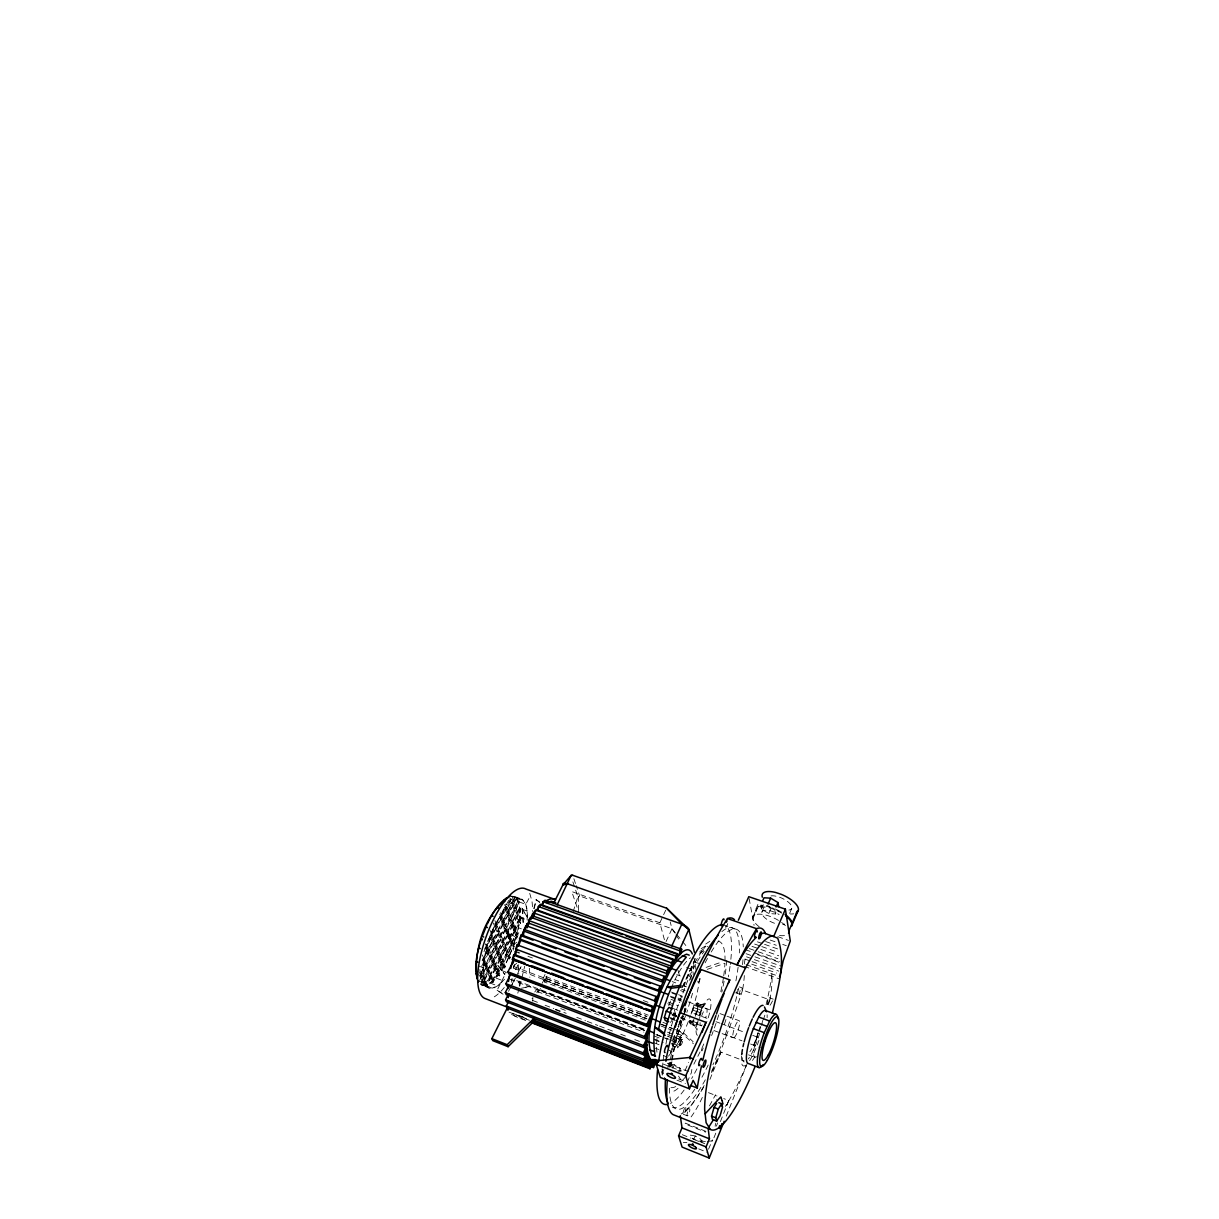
<?xml version="1.0" encoding="UTF-8"?>
<svg xmlns="http://www.w3.org/2000/svg" width="1219" height="1219" viewBox="0 0 1219 1219"><rect width="100%" height="100%" fill="white"/><g stroke="black" fill="none" stroke-linecap="round" stroke-linejoin="round"><path stroke-width="0.75" stroke-dasharray="5 3.75" d="M527.141 920.01L527.157 911.126L525.724 904.361L522.936 900.155L515.439 897.458M689.527 1022.177L689.543 1020.318L693.596 1021.842L693.855 1024.95L695.12 1026.139L690.381 1024.006L689.527 1022.177L696.186 1024.524L697.283 1023.015L693.261 1021.507L690.381 1024.006M696.491 1014.345L698.213 1006.681L697.42 1002.963L694.54 1005.385L691.28 1012.578L708.925 1019.069M699.523 1018.535L702.266 1006.315L701.443 1004.456L697.42 1002.963M511.675 982.255L511.797 978.766L644.394 1029.156M532.673 1001.149L532.947 997.569L531.012 999.839M691.783 966.24L690.96 979.817L687.425 978.522M744.306 964L745.479 956.458L752.611 958.987M486.549 985.12L484.507 980.594L483.029 980.03L485.071 984.556L486.549 985.12L490.708 976.998L488.697 972.457L487.219 971.893L480.286 983.992C485.924 987.451 492.034 981.859 495.752 977.988L503.051 980.762L497.489 985.851L492.43 988.091L488.209 987.299C477.101 971.482 486.808 949.982 491.806 933.404C498.099 920.574 504.117 903.721 518.928 898.86L522.936 900.155M693.596 1021.842L693.916 1019.511M515.835 935.506L517.709 937.106L515.835 935.506L511.828 943.354L513.092 946.432C517.984 931.788 522.86 915.378 517.923 900.064L514.723 896.574L511.538 896.194L518.928 898.86M487.859 949.372L485.802 944.664L490.023 936.542L491.516 937.091L493.527 941.83L489.337 949.921L487.859 949.372L497.291 932.535L499.272 937.243L500.735 937.792L496.605 945.822L495.127 945.274L504.437 928.604L505.9 929.137L507.835 933.83L503.752 941.784L502.274 941.236L511.477 924.718L512.94 925.251L514.814 929.929L510.776 937.807L509.313 937.259L518.395 920.909L520.574 923.286L520.909 920.894L519.111 919.507L514.083 927.979L515.546 928.512L519.553 920.68L511.005 898.967M520.574 920.025L521.321 917.221L519.873 916.688L518.822 918.745L520.269 919.278L521.321 917.221M665.909 1044.18L667.296 1036.973L668.713 1036.699M698.091 1020.013L697.055 1030.131L694.54 1025.545M514.357 964.473L513.428 968.084L514.464 964.625M533.785 908.582L536.101 899.607L539.926 902.319M534.151 908.627L536.467 899.652M517.801 993.18L519.187 987.786M519.766 986.125L524.734 966.179M669.14 1034.489L674.503 1014.833L689.101 977.013A76.98 19.062 -71.5 0 1 704.171 951.308M692.56 993.226L686.83 1012.501M680.309 1044.195L682.152 1037.872L681.406 1035.19L676.24 1033.24L673.619 1036.881L671.776 1043.235L672.553 1045.902L677.718 1047.868L680.309 1044.195L675.158 1042.23L672.553 1045.902M689.39 980.32L692.941 971.68M675.158 1042.23L676.987 1035.921L676.24 1033.24M677.718 1047.868L676.956 1045.201L678.8 1038.847L681.406 1035.19M684.484 1010.399L685.108 1008.311M573.189 911.599L577.882 896.757L572.534 880.819M683.966 1011.633L685.139 1008.037M684.804 1012.867L686.206 1008.753M672.172 1044.333L679.471 1031.03L686.282 1014.101M486 966.393L484.522 965.829L482.465 961.197L483.943 961.761L486 966.393L481.795 974.56L480.301 973.996L489.794 956.991L491.272 957.555L493.284 962.157L489.124 970.263L487.646 969.699L497.002 952.862L498.48 953.41L500.43 957.997L496.331 966.027L494.868 965.463L504.102 948.778L506.022 953.349L507.485 953.898L503.432 961.852L501.969 961.303L511.096 944.771L512.498 948.153L506.906 961.029L495.752 977.988M699.386 1015.656L702.708 1007.534L706.212 1002.673L699.691 1005.401L695.333 1014.086M681.101 1022.726L682.67 1018.734L681.848 1017.56L680.278 1021.552L681.101 1022.726L670.541 1018.749M707.249 1141.38L712.704 1140.847L716.208 1132.085M720.399 1121.571L728.779 1100.544L723.705 1098.578M726.265 1116.086L747.689 1062.252M678.099 1026.779L682.838 1015.046M709.93 1079.409L720.993 1052.149L744.123 1060.911M708.529 1149.212L712.445 1139.887L712.704 1140.847M789.622 913.397L791.695 908.566M693.885 1139.186L695.257 1135.986L700.818 1139.293L701.519 1141.7L698.289 1141.121M671.166 988.228L673.97 981.752A54.413 13.927 -71.4 0 1 690.533 957.784M775.482 913.96L774.827 909.938L767.452 905.504L760.793 905.123L761.494 909.161L768.823 913.549L775.482 913.96L777.387 909.542M768.823 913.549L771.353 907.698M687.196 1082.274L691.371 1072.674A54.367 12.784 -71.5 0 1 692.087 1068.179M761.982 911.888L764.77 905.488M685.048 1070.572L688.674 1062.298M755.887 909.008L757.989 904.208M753.052 916.718L756.222 909.465M752.87 918.791L759.528 903.569M761.494 909.161L763.414 904.757M678.846 1071.745L680.339 1068.362L674.32 1064.781L669.14 1064.05L667.646 1067.402M672.827 1068.164L674.32 1064.781M662.877 1069.124L661.475 1072.293L664.904 1073.619M661.81 1074.122L664.035 1069.109M478.945 971.436L481.033 976.038L479.539 975.474L484.857 966.576L486.335 967.139L488.362 971.726L484.187 979.863L482.709 979.299L492.126 962.355L493.604 962.903L495.584 967.475L491.455 975.535L489.977 974.971L499.287 958.195L500.75 958.744L502.7 963.284L498.617 971.284L497.154 970.72L506.342 954.096L508.125 958.347L509.572 958.881L510.258 957.372L508.521 953.212L507.074 952.664M682.427 986.902L694.129 960.938M682.411 987.497L695.668 958.073M666.062 941.54L671.989 928.741L670.206 921.899M545.045 974.453L542.729 979.421L645.445 1018.185M664.416 939.758L659.845 922.783L662.877 916.307M663.624 914.692L666.656 908.216M645.323 1020.09L544.71 982.087L543.964 980.167L545.746 976.571L648.203 1015.153M544.71 982.087L546.493 978.491L545.746 976.571L540.367 986.613M677.429 1028.455L677.094 1032.097L678.77 1028.348L678.236 1026.459M508.521 991.352L511.005 986.43M511.828 984.784L515.134 978.217M518.441 971.665L520.924 966.743M510.365 988.015L515.317 978.171M516.155 976.541L521.107 966.697M693.87 1064.157L701.55 1048.995A76.98 19.062 -71.5 0 0 705.237 1040.538M503.066 994.247L497.108 990.209L506.266 972.183M489.566 977.166L491.028 977.729L486.99 985.638L485.512 985.074L489.566 977.166L491.455 981.874L492.918 982.438L498.19 973.448L496.727 972.899L492.735 980.716L494.198 981.265M485.071 984.556L494.442 967.642L495.904 968.206L497.87 972.716L493.771 980.762L492.308 980.213L501.542 963.467L503.005 964.016L504.681 967.947L505.458 966.621L503.737 962.583L502.289 962.035L504.011 966.073L505.458 966.621M484.37 959.536L482.297 954.858L486.533 946.691L488.59 951.384L484.37 959.536L482.892 958.972L492.369 942.028L493.863 942.592L495.859 947.27L491.699 955.346L490.221 954.782L499.592 938.005L501.542 942.668L503.005 943.216L498.906 951.216L497.428 950.668L506.677 934.044L508.14 934.592L510.045 939.224L505.992 947.148L504.529 946.614L513.656 930.143L515.119 930.676L516.978 935.308L512.97 943.156L511.523 942.622L515.53 934.76L517.176 932.885L518.624 933.419L519.264 930.844L517.816 930.31L516.246 933.358L517.694 933.891L515.835 929.259L514.388 928.726L516.246 933.358M492.918 982.438L491.028 977.729M514.54 946.98L513.275 943.902L511.828 943.354L506.754 951.932L508.216 952.481L512.239 944.573L510.365 939.971L508.902 939.438L499.714 956.016L501.177 956.565L505.26 948.58L503.797 948.032L501.862 943.43L492.552 960.161L494.03 960.709L498.16 952.664L496.179 948.032L494.701 947.468L485.269 964.366L486.762 964.93L490.937 956.808L488.91 952.146L487.432 951.582L482.13 960.45L483.608 961.014L481.916 964.29M496.727 972.899L499.241 975.87L500.11 974.728L498.921 972.015L503.005 964.016M503.737 962.583L507.79 954.645L506.342 954.096M508.521 953.212L512.544 945.319L511.096 944.771M513.275 943.902L517.283 936.04M672.858 1040.721L674.61 1037.308L674.397 1034.763L667.311 1032.082M488.209 987.299L480.789 984.403L482.282 981.508L483.76 982.072L482.267 984.982L483.425 981.341L481.368 976.785L479.875 976.221L481.947 980.762L483.425 981.341M508.567 932.398L506.647 927.705L505.169 927.171L507.104 931.865L508.567 932.398L512.62 924.505L510.731 919.781L509.268 919.248L500.003 935.811L501.481 936.36L505.595 928.375L503.645 923.636L502.167 923.103L492.796 939.819L494.289 940.367L498.449 932.322L496.971 931.773L494.975 927.019L489.688 935.765L491.181 936.329L486.96 944.451L485.482 943.902M513.351 923.073L511.462 918.364L509.999 917.831L511.889 922.539L513.351 923.073L517.389 915.225L515.927 914.692L514.052 909.953L504.864 926.41L506.327 926.943L510.426 919.019L508.506 914.25L507.028 913.717L497.718 930.326L499.196 930.874L503.325 922.874L501.359 918.09L499.881 917.541L490.449 934.318L491.943 934.866L496.133 926.79L494.64 926.242L492.628 921.427M521.092 908.003L518.121 913.808L516.658 913.275L519.644 907.485L521.305 908.963L518.425 914.57L515.927 914.692L511.889 922.539M484.507 980.594L488.697 972.457M491.455 975.535L489.444 970.994L493.604 962.903M496.331 966.027L494.35 961.456L498.48 953.41M501.177 956.565L499.211 951.963L503.325 943.963L501.862 943.43M505.992 947.148L504.056 942.531L508.14 934.592M510.776 937.807L508.872 933.16L512.94 925.251M515.546 928.512L513.656 923.834L517.694 915.987L516.231 915.454L507.104 931.865M519.111 919.507L519.782 918.197L521.199 918.806M493.771 980.762L491.775 976.267L495.904 968.206M498.617 971.284L496.651 966.758L500.75 958.744M503.432 961.852L501.497 957.296L505.565 949.327L504.102 948.778M508.216 952.481L506.296 947.894L510.365 939.971M512.97 943.156L511.081 938.554L515.119 930.676M515.835 929.259L519.858 921.442L518.395 920.909M499.729 914.082L501.039 917.313L496.88 925.343L495.402 924.794L504.773 908.125L506.251 908.673L508.186 913.473L504.072 921.442L502.594 920.894L511.858 904.391L513.748 909.176L515.21 909.709L511.157 917.587L509.679 917.054L518.349 901.618L525.724 904.361L530.417 895.736M515.942 908.292L519.416 901.557L517.953 901.039L514.479 907.759L515.942 908.292L512.315 896.955M479.905 979.634L481.368 976.785M484.187 979.863L482.13 975.307L486.335 967.139M489.124 970.263L487.082 965.677L491.272 957.555M494.03 960.709L492.019 956.092L496.179 948.032M498.906 951.216L496.925 946.584L501.055 938.554L499.592 938.005M503.752 941.784L501.801 937.121L505.9 929.137M506.647 927.705L510.731 919.781M511.462 918.364L515.515 910.486L514.052 909.953M520.269 919.278L516.246 909.069L519.416 901.557M516.963 914.052L519.843 908.429L527.157 911.126M504.636 904.65L505.931 907.881L501.786 915.865L500.308 915.332L509.618 898.769L511.538 903.614L513.016 904.148L508.917 912.056L507.454 911.507L515.5 897.321M515.012 896.894L512.27 902.197L513.748 902.73L516.902 897.992L514.052 903.508L512.589 902.974M483.943 961.761L479.707 969.958L481.795 974.56M486.762 964.93L484.705 960.298L488.91 952.146M491.699 955.346L489.672 950.683L493.863 942.592M496.605 945.822L494.609 941.129L498.769 933.084L497.291 932.535M501.481 936.36L499.516 931.636L503.645 923.636M506.327 926.943L504.392 922.204L508.506 914.25M511.157 917.587L509.237 912.833L513.321 904.925L511.858 904.391M668.484 1056.187L677.916 1043.616L683.478 1032.889A54.413 13.927 -71.4 0 0 690.457 1015.747M484.507 949.19L486.213 945.914M510.791 898.525L506.677 906.448L505.199 905.915M489.337 949.921L487.295 945.228L491.516 937.091M494.289 940.367L492.263 935.643L496.453 927.568L494.975 927.019M499.196 930.874L497.2 926.12L501.359 918.09M504.072 921.442L502.106 916.642L506.251 908.673M508.917 912.056L506.997 907.241L511.096 899.302L509.618 898.769M709.458 1105.877L715.523 1094.799L716.879 1100.056M513.61 945.136L513.214 950.881M536.695 992.403L538.569 989.828M670.465 1022.451L673.147 1018.749L675.021 1012.273L674.244 1009.454M534.76 991.961L536.787 989.386L645.186 1030.619M513.854 944.816L514.875 943.689M686.19 1076.194L681.695 1081.223L678.541 1076.087M504.544 979.238L498.876 985.043L493.619 988.091L489.109 988.106L480.804 984.464M513.808 965.89L516.719 963.193M497.779 965.357L504.879 974.469L497.779 965.357L512.62 951.536M694.403 1025.514L696.186 1024.524M578.461 910.151L578.294 897.062L579.634 895.965L671.989 928.741L675.539 933.053M515.332 943.293L516.795 942.257M705.725 944.039L710.189 941.022M699.813 951.536L707.553 946.325M701.154 948.748L707.218 944.816M699.447 953.273L704.094 950.256M507.835 933.754C524.231 962.629 492.872 918.623 517.359 938.843M486.99 985.638L483.882 985.043L482.282 981.508M707.233 969.349L724.939 963.284A76.98 19.062 -71.5 0 1 723.675 976.099M706.121 967.383L721.496 962.141M522.235 908.795L526.745 916.307L522.235 908.795L523.027 923.773M497.108 990.209L503.249 994.201M521.382 988.243L530.311 986.43L523.088 987.573M683.28 1142.691L686.922 1142.34M697.862 1141.289L705.146 1140.588M701.778 1141.898L705.42 1141.548M481.718 985.272L486.259 985.272C503.828 975.322 510.609 954.005 516.643 935.933C518.913 923.667 524.063 908.475 515.576 897.504L511.538 896.194M767.101 1004.227C770.438 1002.17 769.479 993.637 767.33 1001.332C767.848 1012.654 771.962 1001.226 773.395 999.412M527.431 917.328L527.065 908.902L525.252 902.715L522.098 899.226L517.785 898.723C491.988 916.353 478.945 954.858 485.695 985.043L489.109 988.106M677.703 1070.663L681.147 1071.181L680.339 1068.362M699.752 963.574L691.523 961.395M695.257 1135.986L690.411 1135.118L691.127 1137.54L695.287 1139.994M777.829 936.695L788.51 940.413M770.24 940.062L775.589 941.937M782.72 944.42L786.285 945.67M723.096 924.749L735.24 929M765.608 941.525L776.305 945.274M757.441 941.83L762.789 943.704M764.572 944.329L778.85 949.342M754.668 944.07L760.016 945.944M761.814 946.584L777.874 952.222M751.955 946.34L759.102 948.854M760.885 949.479L778.728 955.772M749.319 948.611L756.466 951.14M758.248 951.765L777.874 958.698M745.495 949.723L752.641 952.252M754.439 952.877L779.49 961.745M757.471 954.66L782.446 963.498M659.845 922.783L571.757 891.561L578.72 912.071M746.074 953.7L753.205 956.229M754.988 956.854L781.745 966.347M754.393 959.627L781.135 969.12M744.992 959.109L750.325 961.014M752.108 961.639L778.834 971.147M751.712 964.168L776.64 973.052M746.089 964.64L779.886 976.724M744.108 966.301L779.657 979.009M514.723 896.574L522.098 899.226M509.512 898.982L513.976 900.582M686.617 967.536L691.95 969.455M739.354 986.872L741.944 987.817A3.413 0.792 -72 0 1 740.847 993.089A3.413 0.792 -72 0 1 739.704 992.19A3.413 0.792 -72 0 1 741.944 987.817M769.326 997.736L773.273 999.169M744.337 975.55A77.513 18.361 -71.6 0 1 742.584 990.026L769.905 999.946A222.391 53.59 -71.9 0 1 768.26 1005.035M505.397 904.208L508.384 905.29M514.784 908.536L516.246 909.069M506.997 907.241L505.504 906.707L507.454 911.507M504.453 907.347L505.931 907.881M735.834 992.83L739.72 994.247M509.237 912.833L507.759 912.284L509.679 917.054M519.873 917.358L525.694 919.476M676.789 974.651L680.339 975.947M508.186 913.473L506.708 912.94L504.773 908.125M519.462 920.36L520.909 920.894M519.553 920.68L518.105 920.147L516.231 915.454M510.426 919.019L508.948 918.471L507.028 913.717M675.189 979.543L678.724 980.838M502.106 916.642L500.628 916.109L502.594 920.894M499.561 916.764L501.039 917.313M672.172 981.585L675.737 982.895M682.884 985.516L686.449 986.826M513.656 923.834L512.193 923.301L514.083 927.979M512.62 924.505L511.172 923.956L509.268 919.248M504.392 922.204L502.914 921.671L504.864 926.41M518.441 927.735L521.351 928.802M503.325 922.874L501.847 922.326L499.881 917.541M681.573 989.188L685.108 990.498M680.507 990.59L684.027 991.885M514.814 929.929L513.367 929.396L511.477 924.718M505.595 928.375L504.117 927.842L502.167 923.103M495.722 925.571L497.2 926.12M517.999 934.638L516.551 934.104L518.197 935.141M671.44 992.083L676.789 994.064M678.572 994.719L682.137 996.045M516.978 935.308L515.53 934.76L513.656 930.143M672.08 993.119L682.67 997.02M508.872 933.16L507.409 932.626L509.313 937.259M696.628 1003.069L701.992 1005.05M507.835 933.83L506.373 933.282L504.437 928.604M695.653 1003.907L702.266 1006.315M498.038 931.103L499.516 931.636M677.993 998.071L681.497 999.367M688.491 1001.957L712.993 1011.023M720.002 1013.614L725.244 1015.549M726.996 1016.204L739.247 1020.73A9.082 2.057 -71.8 0 1 736.124 1034.84A9.082 2.057 -71.8 0 1 733.289 1032.127A9.082 2.057 -71.8 0 1 739.247 1020.73M670.237 996.182L680.949 1000.144M698.213 1006.681L702.235 1008.174M694.54 1005.385L698.594 1006.879M670.892 997.218L676.179 999.184M677.947 999.839L681.467 1001.149M511.081 938.554L509.633 938.02L511.523 942.622M510.045 939.224L508.597 938.691L506.677 934.044M693.398 1007.427L697.451 1008.921M697.893 1008.997L701.915 1010.49M671.014 999.367L679.852 1002.643M500.323 936.573L501.801 937.121M692.285 1009.881L696.339 1011.389M697.314 1011.602L701.336 1013.096M492.263 935.643L490.785 935.08L492.796 939.819M668.362 1002.125L678.069 1005.69M512.239 944.573L510.791 944.039L508.902 939.438M502.594 941.982L504.056 942.531M667.768 1003.74L674.823 1006.376M716.041 1021.705L719.987 1023.183M721.358 1023.701L744.459 1032.295M752.748 1035.373L759.376 1037.841M494.609 941.129L493.131 940.58L495.127 945.274M512.498 948.153L513.946 948.687M673.132 1008.479L678.419 1010.46M493.527 941.83L492.049 941.266L490.023 936.542M504.849 947.361L506.296 947.894M514.647 951.384L518.989 952.999M527.934 956.306L532.429 957.982M643.327 1000.525L648.645 1002.521M496.925 946.584L495.447 946.02L497.428 950.668M675.478 1013.72L673.452 1012.959A3.2 0.823 -71.3 0 1 672.553 1017.606A3.2 0.823 -71.3 0 1 671.09 1017.667M495.859 947.27L494.381 946.721L492.369 942.028M673.025 1014.254L676.545 1015.579M673.635 1014.817L677.17 1016.143M680.705 1017.469L684.606 1018.932M485.802 944.664L487.295 945.228M672.096 1014.772L679.135 1017.408M711.622 1071.211A101.101 24.426 -71.6 0 0 726.6 1035.053L742.021 1040.813M750.584 1044.028L760.336 1047.67M671.867 1014.787L678.876 1017.408M680.629 1018.063L701.656 1025.941M713.923 1030.527L733.198 1037.75M499.211 951.963L497.748 951.414L499.714 956.016M689.817 1023.427L695.211 1025.377M498.16 952.664L496.682 952.115L494.701 947.468M508.811 956.824L510.258 957.372M669.688 1017.575L674.991 1019.572M489.672 950.683L488.194 950.134L490.221 954.782M488.59 951.384L487.097 950.835L485.055 946.127M501.497 957.296L500.034 956.747L501.969 961.303M500.43 957.997L498.967 957.448L497.002 952.862M492.019 956.092L490.541 955.544L492.552 960.161M490.937 956.808L489.459 956.245L487.432 951.582M546.493 978.491L647.015 1016.372M662.892 1022.36L671.715 1025.682M748.496 1054.846L755.125 1057.361M513.839 966.56L646.74 1016.661M502.7 963.284L501.238 962.736L499.287 958.195M513.808 968.328L646.939 1018.566M661.384 1024.204L672.019 1028.211M675.555 1029.552L683.478 1032.889L693.139 1041.712M494.35 961.456L492.872 960.892L494.868 965.463M543.964 980.167L646.497 1018.871M660.652 1024.219L667.722 1026.886M669.49 1027.556L674.793 1029.552M493.284 962.157L491.806 961.608L489.794 956.991M661.201 1026.093L666.503 1028.105M668.256 1028.775L671.791 1030.101M484.705 960.298L483.212 959.734L485.269 964.366M504.681 967.947L503.234 967.398L501.542 963.467M496.651 966.758L495.188 966.21L497.154 970.72M676.987 1035.921L682.152 1037.872M495.584 967.475L494.122 966.911L492.126 962.355M501.466 970.476L505.824 972.122M680.629 1038.603A3.124 0.777 -71.3 0 1 679.592 1043.434A3.124 0.777 -71.3 0 1 678.465 1042.55A3.124 0.777 -71.3 0 1 680.629 1038.603L682.61 1039.365A3.124 0.777 -71.3 0 1 681.573 1044.195A3.124 0.777 -71.3 0 1 680.461 1043.312A3.124 0.777 -71.3 0 1 682.61 1039.365M487.082 965.677L485.604 965.113L487.646 969.699M667.54 1034.626L678.8 1038.847M498.921 972.015L497.474 971.452L498.647 974.179L500.11 974.728M667.326 1036.165L672.644 1038.177M497.87 972.716L496.407 972.168L494.442 967.642M478.854 966.088L483.349 967.795M489.444 970.994L487.966 970.431L489.977 974.971M540.185 990.285L644.546 1029.964M656.934 1034.672L664.005 1037.369M665.787 1038.039L669.322 1039.38M655.852 1034.672L661.186 1036.699M662.953 1037.369L668.286 1039.396M671.379 1040.569L677.916 1043.616M510.045 979.345L644.653 1030.543M488.362 971.726L486.884 971.162L484.857 966.576M678.495 1044.454L680.492 1045.216M537.335 991.55L643.8 1032.082M654.451 1036.135L663.319 1039.517M671.776 1043.235L676.956 1045.201M491.775 976.267L490.312 975.718L492.308 980.213M654.359 1039.274L663.212 1042.656M490.708 976.998L489.246 976.434L487.219 971.893M654.42 1039.777L659.753 1041.803M482.13 975.307L480.636 974.743L482.709 979.299M477.513 974.545L483.486 976.815M654.344 1042.915L659.662 1044.957M491.562 981.661L493.025 982.209M560.649 1008.57L565.936 1010.597M490.16 983.047L497.489 985.851M532.764 1000.509L538.051 1002.536M545.076 1005.233L553.868 1008.601M555.635 1009.271L566.18 1013.309M576.739 1017.362L585.531 1020.73M587.284 1021.4L597.843 1025.453M599.596 1026.124L613.675 1031.518M620.7 1034.215L625.987 1036.241M634.779 1039.609L641.803 1042.306M555.3 1009.713L560.588 1011.74M655.319 1048.188L658.869 1049.544M477.711 980.609L485.147 983.474M485.055 985.272L492.43 988.091M480.347 983.87L481.825 984.434M667.418 1063.44L691.371 1072.674M663.532 1064.202L680.857 1070.891M518.639 1015.244L523.972 1017.316M512.452 1013.187L526.623 1018.688M508.993 1012.105L526.73 1018.977M529.488 1020.303L513.626 1014.147L514.494 1016.143L526.821 1020.928M678.617 1078.952L683.768 1080.948M511.569 1014.513L527.477 1020.684M676.941 1080.156L685.398 1083.447M708.468 1092.651L716.94 1095.942M685.642 1107.431A3.596 0.853 -71 0 1 684.545 1112.825A3.596 0.853 -71 0 1 683.189 1112.231A3.596 0.853 -71 0 1 685.642 1107.431L689.634 1109A3.596 0.838 -71 0 1 688.522 1114.395A3.596 0.838 -71 0 1 687.181 1113.8A3.596 0.838 -71 0 1 689.634 1109M683.28 1114.227L687.257 1115.796M705.938 1131.369L685.276 1123.141L684.941 1123.903L705.618 1132.131M682.32 1134.706L690.944 1138.165M692.666 1138.851L704.75 1143.696M698.67 1148.877L707.218 1152.321M507.47 933.967L516.993 939.057M668.515 1049.849L672.37 1052.043M663.38 1055.273L667.189 1057.574M578.294 897.062L579.634 895.965L576.176 885.619M536.101 899.607L539.56 902.273M679.471 1031.03L693.382 1043.708M676.728 934.485L681.467 940.23M682.655 941.662L687.394 947.407M671.989 928.741L674.991 933.373M675.996 934.927L680.004 941.114M670.023 1062.206L673.802 1068.377M668.119 1062.983L670.008 1066.076M483.76 982.072L485.36 985.607M498.19 973.448L499.241 975.87M489.901 930.082L491.943 934.866M494.868 920.528L496.88 925.343M494.792 923.591L509.572 958.881M500.476 912.65L501.786 915.865M685.017 986.567L684.347 984.952L688.705 974.758A81.505 20.19 -71.5 0 1 705.679 946.31M519.858 921.442L520.574 923.286M693.672 957.601L695.47 962.827L695.805 969.273M573.875 878.731L575.612 883.897M661.963 1069.017L665.132 1079.303M669.14 1064.05L669.993 1066.869M529.732 893.375L531.941 901.009A58.482 20.098 -70.2 0 1 532.368 911.401M678.069 970.415L680.004 977.745M749.121 898.525L754.073 925.343M701.413 1049.269L701.9 1050.991A81.505 20.19 -71.5 0 0 704.033 1046.192M518.197 964.671L518.791 974.072M519.111 981.021L519.507 988.289M522.631 908.673L523.423 923.652M529.396 968.267L529.854 977.348M721.877 931.636A94.686 23.07 -71.6 0 1 739.339 952.953M738.104 967.276A94.686 23.07 -71.6 0 1 735.453 983.169M725.96 1019.526A94.686 23.07 -71.6 0 1 723.69 1026.474M708.193 1064.995A94.686 23.07 -71.6 0 1 701.367 1078.266M694.784 1089.176A94.686 23.07 -71.6 0 1 672.522 1107.507M701.504 1016.372A9.005 2.194 -71.6 0 1 706.441 1008.54A9.005 2.194 -71.6 0 1 705.664 1017.774M702.174 1024.829A9.005 2.194 -71.6 0 1 701.382 1025.514M700.742 1025.636A9.005 2.194 -71.6 0 1 700.102 1022.65M691.783 1012.76A8.99 2.225 -71.5 0 1 696.994 1005.111A8.99 2.225 -71.5 0 1 695.196 1016.356M693.382 1019.983A8.99 2.225 -71.5 0 1 690.381 1019.008M675.067 1017.271A3.2 0.823 -71.3 0 1 673.117 1019.191A3.2 0.823 -71.3 0 1 674.793 1014.056A3.2 0.823 -71.3 0 1 675.326 1016.478M700.194 978.522A3.108 0.777 -71.7 0 1 699.462 980.777M699.142 981.417A3.108 0.777 -71.7 0 1 697.954 981.082M519.812 952.801A4.312 1.448 -70.3 0 1 518.563 952.024M699.142 1015.579A19.123 4.647 -71.6 0 1 709.946 999.169A19.123 4.647 -71.6 0 1 706.852 1021.659M697.542 1035.251A19.123 4.647 -71.6 0 1 697.71 1020.364M720.993 1052.149A115.485 28.037 -71.7 0 1 711.332 1072.964M703.531 1087.302A115.485 28.037 -71.7 0 1 683.28 1113.572M670.115 1066.991A114.251 27.351 -71.6 0 1 671.105 1061.856M671.471 1060.134A114.251 27.351 -71.6 0 1 683.28 1015.732M683.783 1014.178A114.251 27.351 -71.6 0 1 685.855 1007.945M746.363 1065.406A116.216 26.574 -71.8 0 1 725.366 1106.395M784.472 935.582A19.58 7.604 25.1 0 1 776.808 935.034M759.208 926.79A19.58 7.604 25.1 0 1 758.706 914.159A19.58 7.604 25.1 0 1 785.676 925.968M781.653 913.092A19.534 7.664 25 0 0 763.658 906.906A19.534 7.664 25 0 0 756.024 911.553A19.839 7.786 25 0 1 769.448 907.043L774.888 908.856A19.839 7.786 25 0 1 780.251 911.385M793.721 913.823A19.443 7.756 24.9 0 1 790.232 913.96M781.516 912.086A19.443 7.756 24.9 0 1 772.48 907.881M771.002 895.904A12.967 5.181 24.9 0 1 787.916 901.786A12.967 5.181 24.9 0 1 788.891 910.105M784.472 924.032A13.028 5.105 25 0 1 782.72 924.566M774.492 923.271A13.028 5.105 25 0 1 761.997 911.858A13.028 5.105 25 0 1 779.093 914.524M769.905 999.946A77.955 17.356 -71.8 0 0 771.932 973.89L771.734 976.053A101.634 23.085 -71.8 0 1 765.639 1006.544M760.199 1026.352A101.634 23.085 -71.8 0 1 758.599 1031.548M758.05 1033.285A101.634 23.085 -71.8 0 1 754.012 1045.308A222.391 53.59 -71.9 0 0 757.73 1035.358M764.862 1015.198A222.391 53.59 -71.9 0 1 761.357 1025.316M760.763 1026.992A222.391 53.59 -71.9 0 1 759.559 1030.345M717.564 1122.928A3.627 0.792 -71.3 0 1 716.239 1126.158M715.157 1126.31A3.627 0.792 -71.3 0 1 715.827 1123.187M704.171 1085.519A101.101 24.426 -71.6 0 1 681.147 1114.014M669.002 1067.295A101.101 24.426 -71.6 0 1 681.467 1016.28M742.584 990.026A220.868 56.592 -71.7 0 1 726.6 1035.053M711.21 952.024A94.762 22.902 -71.6 0 1 743.27 946.919M742.981 959.673A94.762 22.902 -71.6 0 1 742.478 964.976M738.623 988.106A94.762 22.902 -71.6 0 1 712.947 1064.72M705.313 1079.79A94.762 22.902 -71.6 0 1 669.429 1085.519M671.151 1066.64A94.762 22.902 -71.6 0 1 671.913 1061.734M672.202 1060.058A94.762 22.902 -71.6 0 1 683.249 1016.25M683.813 1014.498A94.762 22.902 -71.6 0 1 686.175 1007.443M705.146 962.797A94.762 22.902 -71.6 0 1 707.645 958.149M727.773 923.545A3.627 0.899 -72.2 0 1 726.798 926.044M726.433 926.653A3.627 0.899 -72.2 0 1 725.366 926.394M728.17 928.543A94.503 23.42 -71.5 0 1 730.272 964.473M730.029 966.377A94.503 23.42 -71.5 0 1 728.322 976.891M718.738 1014.924A94.503 23.42 -71.5 0 1 711.637 1035.541M696.948 1068.865A94.503 23.42 -71.5 0 1 691.63 1078.525M684.103 1090.06A94.503 23.42 -71.5 0 1 670.496 1103.408M737.876 989.295A3.413 0.792 -72 0 1 737.617 990.133M736.962 991.672A3.413 0.792 -72 0 1 736.032 992.86M671.791 1048.386A3.825 0.96 -71.1 0 1 670.389 1052.805M718.006 941.22A76.98 19.062 -71.5 0 1 725 961.425M723.385 978.065A76.98 19.062 -71.5 0 1 720.414 993.348M675.753 1086.525A76.98 19.062 -71.5 0 1 669.444 1087.089M699.615 978.583A54.413 13.927 -71.4 0 1 691.036 1014.101M656.965 1052.21A54.413 13.927 -71.4 0 1 657.513 1034.702M726.615 960.389A81.505 20.19 -71.5 0 1 724.955 976.023M724.086 981.219A81.505 20.19 -71.5 0 1 721.816 992.175M678.038 1088.338A81.505 20.19 -71.5 0 1 671.456 1091.965M662.42 1075.097A81.505 20.19 -71.5 0 1 662.405 1071.211M662.526 1067.951A81.505 20.19 -71.5 0 1 662.907 1062.648M663.106 1060.789A81.505 20.19 -71.5 0 1 663.837 1054.984M693.779 963.955A58.131 15.116 -71.4 0 1 693.093 974.636M668.804 1005.721A8.944 2.316 -71.4 0 1 673.147 997.066M702.327 1097.42A59.685 14.11 -71.3 0 1 690.472 1117.732M728.779 1100.544A60.021 13.47 -71.5 0 1 725.381 1108.162M517.816 965.174A58.482 20.098 -70.2 0 1 514.631 971.513M504.285 987.466A58.482 20.098 -70.2 0 1 492.354 997.873M546.95 976.145A58.893 19.352 -70.4 0 1 543.796 982.529M540.489 988.487A58.893 19.352 -70.4 0 1 537.579 993.165M695.287 958.5A5.836 2.118 26.1 0 1 694.982 958.637M767.117 1014.833A27.854 6.034 -71.9 0 1 767.101 1017.682M755.018 1056.477A27.854 6.034 -71.9 0 1 752.443 1060.454M762.53 1020.532A27.839 6.08 -71.9 0 1 762.027 1023.488M759.65 1033.316A27.839 6.08 -71.9 0 1 748.329 1058.9M744.169 1061.932A27.839 6.08 -71.9 0 1 742.371 1053.323M758.995 1040.264A31.801 6.933 -71.9 0 1 748.329 1062.465M745.693 1065.208A31.801 6.933 -71.9 0 1 741.502 1056.142M756.481 1056.721A19.794 4.251 -71.9 0 1 753.708 1051.707A19.794 4.251 -71.9 0 1 758.294 1033.316M758.096 1032.371A19.763 4.312 -71.9 0 1 749.868 1051.738M703.272 1004.334L702.434 1004.456L703.272 1004.334"/><path stroke-width="1.5" d="M671.258 966.21L671.364 962.827L673.193 959.902L535.461 910.06L533.45 912.818L533.541 916.155L671.258 966.21L673.086 963.269L673.193 959.902M538.356 906.509L538.067 910.288L675.356 959.947L675.798 956.092L677.566 953.761L540.337 904.346L538.356 906.509L675.798 956.092M654.984 1055.883L651.586 1054.542C644.104 1033.971 654.451 1011.465 660.469 991.672C667.128 978.567 671.715 960.13 686.556 954.203L689.223 955.163M654.893 1054.496C649.864 1020.653 664.34 982.971 686.327 957.113L682.305 955.666M677.124 957.616L677.566 953.761M779.886 976.709L783.238 960.587L790.293 941.038L785.386 909.176L748.786 896.681L738.333 920.299M785.051 914.433A19.839 7.786 25 0 1 791.619 925.968L791.893 923.895A19.534 7.664 25 0 0 785.63 915.804M625.972 935.902L679.273 955.117L680.933 953.471L681.695 949.266L545 900.231L543.125 901.71L542.47 905.824L622.421 934.623M679.273 955.117L680.05 950.896L681.695 949.266M664.385 1033.362L658.61 1028.912L663.669 1008.22L668.469 994.491L671.166 988.228L681.543 986.994M513.153 963.101L514.144 959.14L524.795 963.132M772.389 1013.233C777.478 989.02 786.621 962.4 777.692 938.188L772.252 935.933A101.954 22.734 -71.8 0 0 729.617 1003.191A101.954 22.734 -71.8 0 0 704.658 1109.534L706.121 1122.714L710.205 1129.358A101.954 22.734 -71.8 0 0 755.003 1066.732M531.027 919.355L532.398 913.96M718.875 1102.677L721.678 1103.774L722.547 1107.187L720.048 1115.842L716.665 1121.145L712.46 1119.499L711.546 1116.116L714.075 1107.401L716.635 1103.454M716.665 1121.145L715.766 1117.777L718.281 1109.061L721.678 1103.774M651.22 1011.48L652.485 1007.107L653.978 1006.757L515.393 954.919L513.626 955.132L512.376 959.353L651.22 1011.48L652.698 1011.13L645.598 1008.463M668.698 1021.781L665.163 1020.455L664.355 1017.652L666.244 1011.145L668.957 1007.473L672.477 1008.799M655.731 1001.256L657.224 996.913L656.005 996.426L654.496 1000.769L655.731 1001.256L515.637 949.022L517.161 944.832L657.224 996.913M515.393 954.919L517.191 949.708L515.637 949.022M518.395 946.249L521.046 939.514M659.205 991.535L660.881 987.344L659.967 986.034L521.26 934.866L519.523 938.889L520.696 940.26L659.205 991.535L658.29 990.224L519.523 938.889M658.29 990.224L659.967 986.034M724.193 1121.297L709.229 1158.05L682.091 1147.094L678.572 1135.864L682.015 1127.88L680.278 1115.735M557.19 904.788L571.101 875.44L572.732 875.288L666.656 908.216L688.842 929.472L694.403 952.222M709.229 1158.05L706.045 1146.881L709.443 1138.836L708.178 1128.444M763.201 1064.522A27.93 5.897 -72 0 1 757.304 1061.338A27.93 5.897 -72 0 1 764.283 1032.676L769.646 1021.05A27.93 5.897 -72 0 1 777.859 1018.764M791.619 925.968L797.79 911.446A19.748 7.893 24.9 0 0 781.166 894.304L775.756 892.506A19.748 7.893 24.9 0 0 762.317 897.184M797.378 910.974L788.784 931.225A19.58 7.604 25.1 0 1 788.525 933.282M759.132 1067.6L748.314 1063.501A27.854 6.034 -71.9 0 1 753.342 1028.623L758.751 1017.042A27.854 6.034 -71.9 0 1 766.583 1011.8L764.45 1006.985M785.386 909.176L773.669 936.527L763.978 933.053A101.771 23.115 -71.8 0 0 759.65 934.821M776.092 906.982L778.012 902.563L770.652 898.144L763.993 897.793L762.713 900.719M768.092 904.041L770.652 898.144M665.909 1061.307A54.047 13.394 -71.4 0 1 680.324 1012.776L700.94 969.486L729.785 979.924L693.184 1058.808L689.695 1057.467L657.879 1060.682L656.218 1064.355L660.317 1077.459L689.466 1088.811L693.139 1080.384L697.253 1088.049L690.487 1085.413M689.466 1088.811L685.748 1075.783L693.184 1058.808M649.94 1066.198L653.491 1067.57L657.011 1059.722M522.509 936.268L525.77 925.556L664.248 976.282L664.827 978.354M530.996 1022.055L647.609 1067.356L651.053 1059.692M652.485 1059.844L649.346 1066.838L649.971 1068.789L530.341 1022.284M649.971 1068.789L653.917 1060.012M508.673 1001.317L506.312 1006.025L508.079 1010.14L507.211 1008.052L644.287 1061.155L647.746 1053.521M532.063 1021.05L645.582 1065.116L644.912 1063.197L648.264 1055.776M645.582 1065.116L649.148 1057.193M647.609 1067.356L646.969 1065.391L650.032 1058.595M508.597 986.11L505.321 992.571L506.235 994.643L644.181 1047.654L647.198 1041.011M508.673 993.653L505.58 999.793L506.479 1001.85L644.013 1054.923L643.358 1052.911L647.015 1044.866M644.013 1054.923L646.999 1048.34M644.287 1061.155L643.647 1059.159L647.365 1050.93M647.472 1026.52L646.832 1024.432L652.455 1012.09L513.9 960.069L507.942 971.833L508.841 973.966L647.472 1026.52L650.489 1019.907M510.776 974.027L505.9 983.672L506.799 985.775L645.125 1038.634L644.485 1036.577L649.087 1026.444L512.559 974.697M645.125 1038.634L648.203 1031.899M644.181 1047.654L643.541 1045.628L647.38 1037.14M524.719 931.377L663.045 982.24L662.466 980.167L664.248 976.282M679.714 949.433L688.842 929.472A6.872 2.56 26.2 0 0 681.832 924.154L666.656 908.216M486.655 925.434L482.236 936.466L483.745 937.015M487.341 923.956C491.973 914.296 497.52 904.437 506.54 897.9M671.821 945.914L681.832 924.154L567.704 883.866A6.644 2.453 27.6 0 0 562.888 884.918L553.533 903.477M680.324 1012.776L706.03 1022.375L689.695 1057.467L690.122 1058.991M667.113 973.722L668.941 970.248L668.698 967.475L530.555 917.206L528.574 920.482L529.046 923.255L667.113 973.722L666.869 970.949L668.698 967.475M644.912 1063.197L534.76 1020.486L508.079 1046.694L492.781 1040.645L491.851 1038.649L507.18 1008.113M475.943 973.798L477.498 974.225M503.599 900.353L504.727 901.588M722.623 1103.865L721.541 1105.831M526.593 927.674L529.427 922.768M713.603 1119.453L708.788 1127.057M533.541 916.155L534.532 914.57M532.261 917.861L534.196 915.332M571.101 875.44L562.888 884.918L567.704 883.866M705.131 1113.8L720.84 1096.871A200.053 60.996 27.6 0 1 721.907 1100.452L721.922 1100.513M491.851 1038.649L507.165 1044.713L533.907 1018.459L534.76 1020.486L533.937 1018.414M510.38 896.041C484.781 912.818 473.262 949.601 477.162 979.07M547.163 902.73L551.232 901.237L555.788 902.776M512.376 959.353L514.144 959.14M681.086 985.333L667.22 987.024L671.166 988.228M570.751 875.516L572.732 875.288M668.469 994.491L660.469 991.672M687.486 998.818A101.101 24.426 -71.6 0 1 707.477 954.294A203.466 46.84 -71.4 0 1 727.469 918.547L756.603 928.695A87.372 20.174 -71.9 0 1 765.441 933.647M707.477 954.294L745.556 967.916M543.125 901.71L680.05 950.896M677.215 960.542L681.253 962.004M533.45 912.818L671.364 962.827M671.608 968.556L675.661 970.034M497.062 907.439L498.556 907.972M528.574 920.482L666.869 970.949M765.38 1010.475L776.183 1014.421M665.894 979.177L669.962 980.67M491.607 915.759L493.116 916.307M523.88 929.274L662.466 980.167M758.751 1017.042L769.646 1021.05M756.024 1022.33L766.949 1026.352M533.084 940.184L522.433 936.253L521.26 934.866M541.952 943.46L556.154 948.687M565.022 951.963L577.456 956.549M588.107 960.481L604.075 966.377M611.176 968.998L627.145 974.895M634.246 977.516L650.23 983.413M485.939 927.004L487.448 927.568M753.342 1028.623L764.283 1032.676M655.746 1005.172L663.669 1008.22M666.244 1011.145L671.562 1013.126M513.626 955.132L652.485 1007.107M531.895 965.798L544.344 970.461M551.445 973.128L563.879 977.806M570.98 980.472L583.413 985.135M586.979 986.461L602.963 992.464M606.513 993.79L622.498 999.793M626.048 1001.134L642.047 1007.123M480.271 948.595L478.777 948.032L478.503 949.113M664.355 1017.652L667.89 1018.977M652.058 1018.657L659.936 1021.964M507.942 971.833L646.832 1024.432M476.309 961.562L477.802 962.126M649.697 1031.167L653.765 1032.722M505.9 983.672L644.485 1036.577M648.813 1041.788L652.881 1043.327M479.158 981.051L477.68 980.487L478.259 982.194M505.321 992.571L643.541 1045.628M649.468 1049.757L653.506 1051.296M651.586 1054.542L655.593 1056.096M505.58 999.793L643.358 1052.911M506.312 1006.025L643.647 1059.159M656.218 1064.355L685.748 1075.783M653.811 1063.654L657.346 1065.01L656.797 1063.273M508.033 1007.427L485.223 998.59A58.482 20.098 -70.2 0 1 486.716 935.171A58.482 20.098 -70.2 0 1 525.877 889.017L555.59 899.637A58.893 19.352 -70.4 0 0 545.914 901.039M531.926 1020.745L646.969 1065.391M564.747 1033.986L570.035 1036.043M580.61 1040.142L585.897 1042.199M608.814 1051.098L614.102 1053.155M624.677 1057.254L629.964 1059.311M637.004 1062.039L642.306 1064.096M714.075 1107.401L718.281 1109.061M711.546 1116.116L715.766 1117.777M710.205 1129.358L673.101 1114.623A101.101 24.426 -71.6 0 1 667.387 1079.927M682.015 1127.88L709.443 1138.836M517.161 944.832L518.654 945.426M678.572 1135.864L706.045 1146.881M658.61 1028.912L654.786 1027.312L665.208 1035.373M681.832 924.154L688.842 929.472M507.165 1044.713L508.079 1046.694M482.297 939.834L481.612 938.249C477.604 950.957 473.795 964.899 477.086 978.156M653.491 1067.57L652.881 1065.635L655.624 1059.524L650.702 1059.646C641.88 1044.256 650.184 1025.042 653.247 1008.966C659.89 988.944 666.915 967.764 681.985 952.359A58.131 15.116 -71.4 0 1 692.316 953.928M657.879 1060.682L658.351 1062.191M778.012 902.563L778.651 906.601M523.423 931.255L523.621 935.003M527.126 923.804L527.324 927.552M526.73 923.941L526.928 927.689M668.149 1103.363A94.686 23.07 -71.6 0 1 665.483 1078.708M675.311 1026.962A94.686 23.07 -71.6 0 1 718.159 935.247M699.462 972.808A114.251 27.351 -71.6 0 1 700.94 969.486M697.253 1088.049A114.967 25.919 -71.8 0 1 701.519 1065.924M702.769 1060.53A114.967 25.919 -71.8 0 1 709.824 1034.443M710.296 1032.874A114.967 25.919 -71.8 0 1 712.262 1026.566M712.765 1024.996A114.967 25.919 -71.8 0 1 715.903 1015.595M716.437 1014.04A114.967 25.919 -71.8 0 1 722.044 998.727M722.623 997.233A114.967 25.919 -71.8 0 1 724.025 993.668M728.322 983.276A114.967 25.919 -71.8 0 1 729.785 979.924M756.603 928.695A204.762 44.295 -71.6 0 0 737.038 964.869A101.771 23.115 -71.8 0 1 756.389 937.32M797.79 911.446A19.443 7.756 24.9 0 1 796.297 912.97M755.49 936.817A3.642 0.853 -72.4 0 1 754.531 935.902A3.642 0.853 -72.4 0 1 756.207 931.057A3.642 0.853 -72.4 0 1 757.167 931.986M721.816 1123.659A3.627 0.792 -71.3 0 1 719.789 1128.398A3.627 0.792 -71.3 0 1 719.591 1125.686M699.843 1064.918A3.84 0.914 -71.3 0 1 698.7 1064.278A3.84 0.914 -71.3 0 1 700.498 1059.159A3.84 0.914 -71.3 0 1 701.641 1059.799M685.002 1005.705A101.101 24.426 -71.6 0 1 686.846 1000.525M727.469 918.547A86.793 21.317 -71.7 0 1 734.524 919.751M726.372 922.25A3.627 0.899 -72.2 0 1 727.103 920.909M667.616 1104.429A94.503 23.42 -71.5 0 1 657.59 1069.84M658.58 1061.795A94.503 23.42 -71.5 0 1 687.059 969.395A94.503 23.42 -71.5 0 1 723.096 924.749M665.041 1052.576A3.809 0.975 -71.1 0 1 664.721 1050.077A3.809 0.975 -71.1 0 1 666.595 1045.765A3.809 0.975 -71.1 0 1 667.555 1046.771M722.318 925.206A3.611 0.914 -72.2 0 1 721.252 924.505A3.611 0.914 -72.2 0 1 722.73 919.842A3.611 0.914 -72.2 0 1 724.04 919.736M702.037 1032.341A54.367 12.784 -71.5 0 1 706.03 1022.375M693.352 1144.321A4.449 1.265 26.2 0 1 692.346 1143.772M672.461 1073.741A4.785 1.493 26.3 0 1 671.349 1073.177M508.353 997.614A58.893 19.352 -70.4 0 1 508.049 994.262M508.018 988.639A58.893 19.352 -70.4 0 1 508.201 985.15M508.552 981.447A58.893 19.352 -70.4 0 1 509.359 975.642M510.746 968.495A58.893 19.352 -70.4 0 1 529.366 920.528M530.235 919.08A58.893 19.352 -70.4 0 1 543.171 903.066M741.67 1054.618A31.801 6.933 -71.9 0 1 742.447 1049.559M743.026 1046.633A31.801 6.933 -71.9 0 1 743.742 1043.555M744.139 1042.001A31.801 6.933 -71.9 0 1 748.679 1027.647M749.274 1026.108A31.801 6.933 -71.9 0 1 752.336 1018.916M753.129 1017.286A31.801 6.933 -71.9 0 1 763.079 1005.431M765.364 1038.679A19.794 4.251 -71.9 0 1 763.719 1043.51M722.136 1100.605A196.853 60.051 27.6 0 1 722.791 1103.942M695.683 1147.277L694.952 1146.683A4.465 1.265 26.2 0 0 689.619 1144.412A4.465 1.265 26.2 0 0 689.223 1146.073L689.954 1146.668A4.465 1.265 26.2 0 0 695.272 1148.923A4.465 1.265 26.2 0 0 695.683 1147.277M760.031 937.685A3.642 0.853 -72.4 0 0 761.22 931.971A3.642 0.853 -72.4 0 0 758.858 936.542A3.642 0.853 -72.4 0 0 760.031 937.685M704.536 1065.894A3.855 0.899 -71.4 0 0 705.74 1060.058A3.855 0.899 -71.4 0 0 703.15 1065.101A3.855 0.899 -71.4 0 0 704.536 1065.894M667.875 1075.554A4.8 1.478 26.3 0 0 675.28 1078.282A4.8 1.478 26.3 0 0 670.389 1073.985A4.8 1.478 26.3 0 0 667.875 1075.554M767.33 1060.225A26.102 5.486 -72 0 0 778.377 1018.002A26.102 5.486 -72 0 0 762.088 1046.572A26.102 5.486 -72 0 0 767.33 1060.225M768.122 1055.212A19.839 4.175 -72 0 0 776.122 1023.411A19.839 4.175 -72 0 0 763.658 1046.131A19.839 4.175 -72 0 0 768.122 1055.212"/></g></svg>
